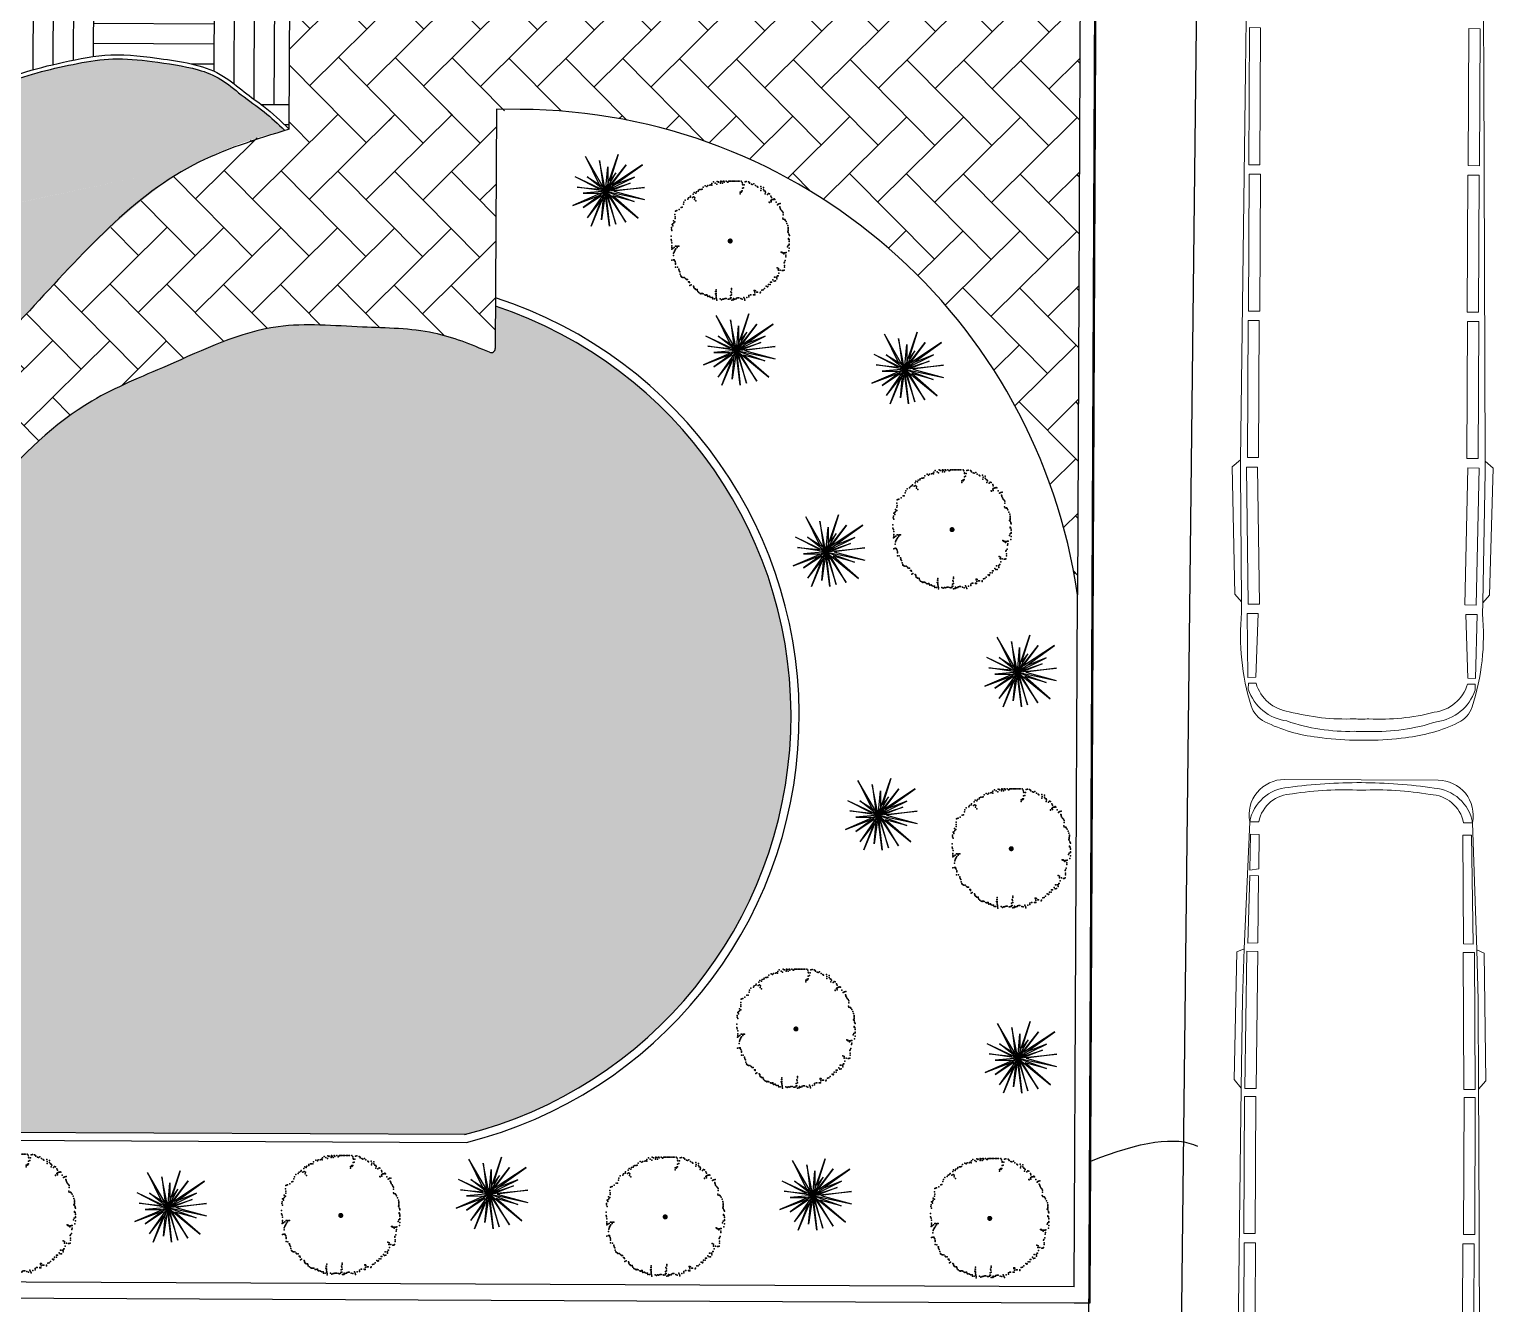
# Model space of a CAD drawing. Header units: metres. Extents: x 322294 to 7190115, y 7390841 to 10157759.
# Drawn here: x 323192.44 to 323210.98, y 7393311.25 to 7393327.35 of the extents above; entities that cross this region are included whole.
import ezdxf

# ---------------------------------------------------------------- set-up
doc = ezdxf.new("R2010")
doc.units = ezdxf.units.M
doc.layers.get('0').update_dxf_attribs({"lineweight": 18})
doc.layers.add('100_SIST_VIARIO_MEIO_FIO', color=1, linetype='Continuous', lineweight=18)
doc.layers.add('linagrossa', color=7, linetype='Continuous', lineweight=25)
for name, color, linetype in [('Alvenaria', 6, 'Continuous'), ('DECK', 35, 'Continuous'), ('Piscina', 141, 'Continuous'), ('Piso externo', 254, 'Continuous'), ('VEGET', 64, 'Continuous')]:
    doc.layers.add(name, color=color, linetype=linetype)
pattern_1 = [(314.7387728791571, (322051.8168568877, 7395675.723872134), (0.7184130228046197, -0.003275464047885635), [1.524, -0.5079999999999999]), (44.73877287915715, (322052.1744254232, 7395675.363028136), (0.7184130228046197, -0.003275464047885635), [1.524, -0.508])]

# ---------------------------------------------------------------- blocks, each defined once
blk = doc.blocks.new('terrestres_17')
at = {"color": 2}
for p, q in [((-1816.404132027465, 158.988624650294), (-1824.310270925739, 139.3418286083622)), ((-1483.710483113642, 164.6337521993304), (-1816.404132027465, 158.988624650294)), ((-1461.352616974955, 145.6356551151283), (-1483.710483113642, 164.6337521993304)), ((-313.4767362913238, 155.0803678155951), (-1325.535178261086, 146.9099068767259)), ((-295.2839637660314, 176.3936768994579), (-313.4767362913238, 155.0803678155951)), ((-285.2266574149637, 155.3084338604051), (-313.4767362913238, 155.0803678155951)), ((36.34916526984807, 168.331090995114), (-295.2839637660314, 176.3936768994579)), ((-285.2266574149637, 155.3084338604051), (55.95180460418004, 150.7183709793085)), ((55.95180460418004, 150.7183709793085), (36.34916526984807, 168.331090995114)), ((-1824.310270925739, 139.3418286083622), (-2155.725167266629, 126.6458531427439)), ((-2155.725167266629, 126.6458531427439), (-2155.725167266629, 103.4655623867027)), ((-1694.132804491836, 143.4516898834361), (-1824.310270925739, 139.3418286083622)), ((-1694.132804491836, 143.4516898834361), (-1461.352616974955, 145.6356551151283)), ((-1461.352616974955, 145.6356551151283), (-1325.535178261086, 146.9099068767187)), ((55.95180460418004, 150.7183709793085), (84.43368438706017, 150.3351884700682)), ((-2266.186405119086, -163.6359148133354), (-2266.186405119086, 36.35882965026076)), ((-2266.186405119086, -163.6359148133354), (-2266.186405119086, -363.6306592769315)), ((-2155.725167266629, -453.9176827694147), (-2155.725167266629, -430.7373920133734)), ((-1824.310270925739, -466.6136582350257), (-2155.725167266629, -453.9176827694147)), ((-1694.132804491836, -470.7235195101068), (-1824.310270925739, -466.6136582350257)), ((-1816.404132027465, -486.2604542769575), (-1824.310270925739, -466.6136582350257)), ((-1483.710483113642, -491.9055818259939), (-1816.404132027465, -486.2604542769575)), ((-1694.132804491836, -470.7235195101068), (-1461.352616974955, -472.9074847417918)), ((-1461.352616974955, -472.9074847417918), (-1483.710483113642, -491.9055818259939)), ((-1461.352616974955, -472.9074847417918), (-1325.535178261086, -474.1817365033895)), ((-313.4767362913238, -482.3521974422659), (-1325.535178261086, -474.1817365033895)), ((-285.2266574149637, -482.5802634870759), (-313.4767362913238, -482.3521974422659)), ((-295.2839637660314, -503.6655065261215), (-313.4767362913238, -482.3521974422659)), ((36.34916526984807, -495.6029206217848), (-295.2839637660314, -503.6655065261215)), ((-285.2266574149637, -482.5802634870759), (55.95180460418004, -477.9902006059721)), ((55.95180460418004, -477.9902006059721), (36.34916526984807, -495.6029206217848)), ((55.95180460418004, -477.9902006059721), (84.43368438706017, -477.6070180967317))]:
    blk.add_line(p, q, dxfattribs=at)
for points in [[(-2155.725167266624, 126.6458531427415, 0.3416628366718222), (-2245.704679891867, 26.50028040392499, 0.03468761776385306), (-2258.887233042318, -163.4599873284315, -0.003915342744293706)], [(283.9914682927993, 131.9879750123728), (268.1209969102929, 131.9879750123728), (268.1209969102929, 111.9654475445932, -0.2974478322874878), (341.856770287086, 25.19823425978393, -0.07464949073620013), (359.7370134979865, -144.6384014738505, -0.9925846928542353)], [(283.9914682927993, 131.9879750123728, -0.2870490665912258), (366.1608997465446, 31.48450426090858, -0.09003375045761494), (392.2511596562035, -144.4108489135906, -1.028788662178407)], [(-2155.725167266624, 103.4655623867002, 0.3486314721043796), (-2228.828580964648, 15.9038643978347, 0.05373831688408746), (-2239.057969824615, -163.3212108220032, -0.02737161987981984)], [(360.5028967500621, -163.6359148133342, 0.006598838560898948), (359.7370134979865, -144.6384014738505, 0.9282530295290673)], [(392.7819822955062, -163.6359148133342, 0.007789403124540726), (392.2511596562035, -144.4108489135906, 0.966191434532206)], [(-2155.725167266624, -453.9176827694173, -0.3416628366718222), (-2245.704679891867, -353.7721100305862, -0.03468761776385306), (-2258.887233042318, -163.8118422982297, 0.003915342744293706)], [(-2258.884773576181, -163.6359148133342, -2.60944481481873e-05), (-2258.887233042318, -163.4599873284315, 0.003682786067284031)], [(-2258.884773576181, -163.6359148133342, -2.60944481481873e-05), (-2258.887233042318, -163.4599873284315, 0.003682786067284031)], [(-2258.884773576181, -163.6359148133342, 2.60944481481873e-05), (-2258.887233042318, -163.8118422982297, -0.003682786067284031)], [(-2258.884773576181, -163.6359148133342, 2.60944481481873e-05), (-2258.887233042318, -163.8118422982297, -0.003682786067284031)], [(-2155.725167266624, -430.7373920133759, -0.3486314721043796), (-2228.828580964648, -343.1756940245032, -0.05373831688408746), (-2239.057969824615, -163.9506188046653, 0.02737161987981984)], [(283.9914682927993, -459.259804639034), (268.1209969102929, -459.259804639034), (268.1209969102929, -439.2372771712544, 0.2974478322874878), (341.856770287086, -352.4700638864451, 0.07464949073620013), (359.7370134979865, -182.6334281528107, 0.9925846928542353)], [(283.9914682927993, -459.259804639034, 0.2870490665912258), (366.1608997465446, -358.7563338875698, 0.09003375045761494), (392.2511596562035, -182.8609807130779, 1.028788662178407)], [(360.5028967500621, -163.6359148133342, -0.006598838560898948), (359.7370134979865, -182.6334281528107, -0.9282530295290673)], [(392.7819822955062, -163.6359148133342, -0.007789403124540726), (392.2511596562035, -182.8609807130779, -0.966191434532206)]]:
    blk.add_lwpolyline(points, format="xyb", dxfattribs=at)
blk.add_lwpolyline([(-2123.729547418377, 124.3017793876061), (-1839.402216425005, 130.0151457762549), (-1840.552023522607, 104.4799898265774), (-2122.955524660778, 101.5878605032412), (-2123.729547418377, 124.3017793876061)], dxfattribs=at)
for points in [[(-1460.882098405142, 107.0561836702182), (-1817.843800718983, 103.8812547009002), (-1818.104133958557, 133.1508847509976), (-1461.080954663143, 136.3263605158136)], [(-1082.812018554439, 107.9202120773916), (-1439.787839994431, 107.9202120773916), (-1439.787839994431, 137.1909998472038), (-1082.750539141227, 137.1909998472038)], [(-701.3021219710645, 106.7189372055873), (-1058.277943411056, 106.7189372055873), (-1058.277943411056, 135.9897249754067), (-701.2406425578447, 135.9897249754067)], [(-319.7922253876895, 107.8164320052674), (-676.7680468276885, 107.8164320052674), (-676.7680468276885, 137.0872197750796), (-319.730745974477, 137.0872197750796)], [(61.71767119567812, 104.3163874619786), (-295.2073287140884, 110.3398027863877), (-294.7134294048956, 139.6064233657744), (62.27304116545565, 133.5819706712791)], [(252.502566476127, 112.4703795140813), (86.30256786928658, 106.8397582430989), (86.79646717848664, 136.1063788224928), (253.0579364459118, 132.99543527684)], [(-2032.702038287978, -429.8883085440684), (-2122.955524660778, -428.8596901299024), (-2123.729547418377, -451.5736090142746), (-2029.689859249578, -453.5599535845686)], [(-1840.552023522607, -431.7518194532458), (-2015.216268358708, -430.7232010390799), (-2015.990291116308, -453.437119923452), (-1839.402216425005, -457.2869754029234)], [(-1460.882098405142, -434.3280132968794), (-1817.843800718983, -431.1530843275686), (-1818.104133958557, -460.4227143776734), (-1461.080954663143, -463.5981901424821)], [(-1082.812018554439, -435.1920417040601), (-1439.787839994431, -435.1920417040601), (-1439.787839994431, -464.4628294738723), (-1082.750539141227, -464.4628294738723)], [(-701.3021219710645, -433.9907668322485), (-1058.277943411056, -433.9907668322485), (-1058.277943411056, -463.2615546020679), (-701.2406425578447, -463.2615546020679)], [(-319.7922253876895, -435.0882616319359), (-676.7680468276885, -435.0882616319359), (-676.7680468276885, -464.3590494017481), (-319.730745974477, -464.3590494017481)], [(61.71767119567812, -431.5882170886471), (-295.2073287140884, -437.6116324130562), (-294.7134294048956, -466.8782529924429), (62.27304116545565, -460.8538002979403)], [(252.502566476127, -439.7422091407498), (86.30256786928658, -434.1115878697601), (86.79646717848664, -463.378208449154), (253.0579364459118, -460.2672649035085)]]:
    blk.add_lwpolyline(points, close=True, dxfattribs=at)
for centre, radius, start, end in [((141.749516096067, -465.2766357581419), 618.2742293627311, 72.5379687869769, 95.319123797755), ((-2174.057111283835, 36.35882965026076), 92.12929383525234, 78.52264519274372, 180), ((305.3494778756959, 57.97923527222258), 70.0465317768321, 25.84124275986105, 71.75701922206079), ((-14.96553786181977, -97.15164504411086), 425.9500289985484, 6.508616407122703, 25.84124275986105), ((-356.0207947970581, -154.9891051989394), 771.5923448514108, 0.7976110084138033, 7.905162092760158), ((-722.0999781541047, -147.158725855689), 1137.600488362386, 359.1700896685971, 0.1465920295428516), ((-356.0207947970581, -172.2827244277241), 771.5923448514108, 352.0948379072382, 359.2023889915862), ((-722.0999781541047, -180.1131037709745), 1137.600488362386, 359.8534079704571, 0.8299103314028452), ((-14.96553786181977, -230.1201845825527), 425.9500289985484, 334.1587572401389, 353.4913835928773), ((-2174.057111283835, -363.6306592769315), 92.12929383525234, 180, 281.4773548072546), ((305.3494778756959, -385.2510648988861), 70.0465317768321, 288.2429807779392, 334.1587572401389), ((141.749516096067, 138.0048061314784), 618.2742293627311, 264.680876202245, 287.4620312130231)]:
    blk.add_arc(centre, radius, start, end, dxfattribs=at)
blk = doc.blocks.new('*U52')
at = {"color": 7, "xscale": 0.004847731468392426, "yscale": 0.004847731468392426, "zscale": 0.004847731468392426}
blk.add_blockref('terrestres_17', (4.485814125434672, 0.7932629735998944), dxfattribs=at)
blk = doc.blocks.new('*U53')
at = {"layer": '100_SIST_VIARIO_MEIO_FIO', "color": 0, "linetype": 'ByBlock', "lineweight": -2, "transparency": 16777216}
for p in [(0, 0), (13.5, 0)]:
    blk.add_blockref('*U52', p, dxfattribs=at)
blk = doc.blocks.new('A$C21090EC6')
for p, q in [((6.749999990448771, 5.999999985987621), (1.874999990448771, 12.74999998598762)), ((1.874999990448771, 12.74999998598762), (5.624999990448771, 7.124999985987621)), ((6.749999990448771, 5.999999985987621), (4.124999990448771, 11.24999998598762)), ((4.124999990448771, 11.24999998598762), (5.573275852517736, 7.629310330815207)), ((6.749999990448771, 5.999999985987621), (5.999999990448771, 13.12499998598762)), ((5.999999990448771, 13.12499998598762), (6.749999990448771, 7.499999985987621)), ((6.749999990448771, 5.999999985987621), (8.24999999044877, 13.12499998598762)), ((6.749999990448771, 7.499999985987621), (8.24999999044877, 13.12499998598762)), ((6.749999990448771, 5.999999985987621), (11.62499999044877, 11.99999998598762)), ((6.749999990448771, 5.999999985987621), (8.62499999044877, 11.24999998598762)), ((11.62499999044877, 11.99999998598762), (7.579495231484044, 7.328560793449434)), ((8.62499999044877, 11.24999998598762), (7.579495231484044, 7.328560793449434)), ((6.749999990448771, 5.999999985987621), (-9.551229140924988e-09, 8.249999985987621)), ((-9.551229140924988e-09, 8.249999985987621), (4.874999990448771, 6.749999985987621)), ((6.749999990448771, 5.999999985987621), (1.874999990448771, 9.749999985987621)), ((1.874999990448771, 9.749999985987621), (6.374999990448771, 6.374999985987621)), ((6.749999990448771, 5.999999985987621), (5.249999990448771, 10.49999998598762)), ((5.249999990448771, 10.49999998598762), (6.642857133305914, 7.017857128844764)), ((6.749999990448771, 5.999999985987621), (12.37499999044877, 9.749999985987621)), ((12.37499999044877, 9.749999985987621), (7.499999990448771, 6.749999985987621)), ((6.749999990448771, 5.999999985987621), (0.3749999904487709, 2.249999985987621)), ((6.749999990448771, 5.999999985987621), (1.124999990448771, 4.874999985987621)), ((1.124999990448771, 4.874999985987621), (5.934593013704585, 5.520348823196923)), ((6.749999990448771, 5.999999985987621), (2.249999990448771, 6.374999985987621)), ((2.249999990448771, 6.374999985987621), (5.624999990448771, 6.374999985987621)), ((6.749999990448771, 5.999999985987621), (3.374999990448771, 7.874999985987621)), ((3.374999990448771, 7.874999985987621), (4.874999990448771, 6.749999985987621)), ((6.749999990448771, 5.999999985987621), (4.124999990448771, 0.3749999859876212)), ((6.749999990448771, 5.999999985987621), (4.124999990448771, 2.624999985987621)), ((4.124999990448771, 2.624999985987621), (5.934593013704585, 5.520348823196923)), ((6.749999990448771, 5.999999985987621), (5.999999990448771, 0.7499999859876212)), ((6.749999990448771, 5.999999985987621), (12.74999999044877, 7.874999985987621)), ((6.749999990448771, 5.999999985987621), (13.12499999044877, 6.749999985987621)), ((6.749999990448771, 5.999999985987621), (9.37499999044877, -1.401237881282213e-08)), ((6.749999990448771, 5.999999985987621), (13.12499999044877, 3.374999985987621)), ((6.749999990448771, 5.999999985987621), (7.124999990448771, 1.874999985987621)), ((6.749999990448771, 5.999999985987621), (11.99999999044877, 5.249999985987621)), ((6.749999990448771, 5.999999985987621), (9.74999999044877, 1.874999985987621)), ((6.749999990448771, 5.999999985987621), (11.62499999044877, 2.624999985987621)), ((12.74999999044877, 7.874999985987621), (7.499999990448771, 6.374999985987621)), ((13.12499999044877, 6.749999985987621), (7.499999990448771, 5.999999985987621)), ((11.99999999044877, 5.249999985987621), (7.874999990448771, 5.624999985987621)), ((0.3749999904487709, 2.249999985987621), (5.488636354085134, 4.806818167805803)), ((6.374999990448771, 4.874999985987621), (4.124999990448771, 0.3749999859876212)), ((5.999999990448771, 0.7499999859876212), (6.374999990448771, 4.874999985987621)), ((7.124999990448771, 1.874999985987621), (7.124999990448771, 4.874999985987621)), ((9.74999999044877, 1.874999985987621), (7.499999990448771, 5.249999985987621)), ((9.37499999044877, -1.401237881282213e-08), (7.499999990448771, 4.874999985987621)), ((13.12499999044877, 3.374999985987621), (8.24999999044877, 5.249999985987621)), ((8.24999999044877, 5.249999985987621), (11.62499999044877, 2.624999985987621)), ((4.124999990448771, 0.3749999859876212), (4.124999990448771, 0.3749999859876212))]:
    blk.add_line(p, q)
blk = doc.blocks.new('A$C0D2935C8')
at = {"const_width": 0.25641}
blk.add_lwpolyline([(5.91658495039797, 5.977604519359645, 1), (6.17299495039797, 5.977604519359645, 1)], format="xyb", close=True, dxfattribs=at)
for p in [(5.315576342264169, 11.9099203786828), (5.382761326014705, 11.93231586640676), (5.450443976311543, 11.95520903163569), (5.876446539944578, 11.93231586640676), (6.033211502029164, 11.95520903163569), (6.078499157742488, 11.95520903163569), (6.324844098161123, 11.95520903163569), (6.392029081911661, 11.95520903163569), (6.728949333756946, 11.95520903163569), (7.020084263342606, 11.9099203786828), (7.020084263342606, 11.9099203786828), (1.77169286605992, 10.40743199115792), (1.816482855226944, 10.47461845432979), (2.108115451358905, 10.60899138067351), (2.242983085406279, 11.01310551471466), (2.265378079989792, 10.87823491086595), (2.310168069156815, 10.81104844769408), (2.354958058323841, 10.74386198452222), (2.556513009575451, 10.96781686176177), (2.601800665288777, 10.9907100269907), (2.691380643622826, 11.01310551471466), (2.803355616540387, 11.05789649016257), (2.938223250587762, 11.14747844105838), (3.050198223505323, 11.2370603919542), (3.162173196422884, 11.30424685512607), (3.162173196422884, 11.30424685512607), (3.364225814220795, 11.30424685512607), (3.723043394103293, 11.28185136740211), (3.812623372437342, 11.327140020355), (3.835018367020854, 11.46151294669873), (3.857911028150667, 11.48390843442268), (3.902701017317692, 11.52869940987059), (4.037070984818766, 11.61828136076641), (4.239123602616677, 11.70836098916721), (4.4630735484518, 11.79794294006303), (4.642731171666199, 11.84273391551094), (4.754706144583761, 11.84273391551094), (4.889573778631134, 11.84273391551094), (5.001548751548696, 11.84273391551094), (5.091128729882746, 11.79794294006303), (5.158811380179582, 11.84273391551094), (5.764471567027016, 11.86512940323489), (5.831656550777552, 11.86512940323489), (6.459711732208498, 11.84273391551094), (6.616476694293084, 11.77554745233907), (7.132556902806468, 11.12508295333443), (7.132556902806468, 11.12508295333443), (7.154951897389981, 11.21466490423025), (7.177346891973492, 11.64117452599535), (7.177346891973492, 11.19226941650629), (7.199741886557005, 11.5734903853185), (7.222136881140517, 11.50630392214664), (7.222136881140517, 11.46151294669873), (7.222136881140517, 11.39432648352687), (7.222136881140517, 11.25945587967816), (7.311716859474567, 11.39432648352687), (7.44658449352194, 11.61828136076641), (7.603349455606527, 11.59588587304246), (7.984562030072537, 11.55109489759455), (8.141824658703424, 11.46151294669873), (8.20900964245396, 11.43911745897478), (8.478247244002407, 11.48390843442268), (8.657904867216807, 11.48390843442268), (8.725089850967343, 10.74386198452222), (8.79227483471788, 10.87823491086595), (8.949039796802467, 10.85583942314199), (8.97193245793228, 11.43911745897478), (8.97193245793228, 11.05789649016257), (8.97193245793228, 10.87823491086595), (9.016722447099305, 11.34953550807896), (9.016722447099305, 11.25945587967816), (9.016722447099305, 11.25945587967816), (9.263067387517939, 10.92302588631386), (9.532304989066386, 10.83344393541804), (9.532304989066386, 10.78865295997013), (9.689567617697275, 10.72146649679827), (9.689567617697275, 10.67667552135036), (9.689567617697275, 10.49701394205374), (9.689567617697275, 10.47461845432979), (9.846332579781862, 10.72146649679827), (10.04838519757977, 10.5642004052256), (10.07078019216328, 10.42982747888188), (0.537977497781541, 9.039316529976766), (0.6275574761155909, 9.308062382664223), (0.7400301155794526, 9.084107505424676), (0.8296100939135016, 9.308062382664223), (0.9191900722475506, 9.06171201770072), (0.964477727960876, 9.398142011065021), (0.9868727225443878, 9.48772396196084), (1.098847695461949, 9.53251493740875), (1.233217662963024, 9.82415395532514), (1.255612657546536, 9.913735906220959), (1.255612657546536, 9.48772396196084), (1.323295307843373, 9.712176516705366), (1.480060269927959, 10.07100199779362), (1.614927903975333, 10.11579297324153), (1.816482855226944, 10.34024552798606), (1.816482855226944, 10.27256138730921), (1.838877849810457, 10.20537492413735), (1.883667838977481, 10.11579297324153), (1.906062833560994, 10.11579297324153), (1.951350489274319, 10.09339748551758), (1.951350489274319, 10.07100199779362), (2.06332546219188, 10.11579297324153), (2.108115451358905, 9.913735906220959), (2.130510445942417, 9.936131393944914), (9.958805219245722, 10.31735236275712), (10.18275516508085, 10.16058394868944), (10.18275516508085, 10.07100199779362), (10.40720277746227, 10.04860651006967), (10.40720277746227, 9.868944930773049), (10.58686040067667, 9.644492376028523), (10.60925539526018, 9.801758467601186), (10.6540453844272, 9.756967492153276), (10.8332053410953, 9.465328474236886), (10.96807297514268, 9.330457870388178), (10.99046796972619, 9.19608494404445), (11.21491558210761, 9.06171201770072), (11.28210056585815, 9.039316529976766), (0.02239495581445805, 7.581121440394814), (0.06718494498148253, 7.80557399513934), (0.06718494498148253, 7.446748514051086), (0.1343699287320197, 7.895155946035159), (0.201554912482556, 7.917551433759114), (0.2687398962330931, 8.343563378019233), (0.2911348908166058, 8.09721301305573), (0.3364225465299304, 8.18679496395155), (0.4260025248639794, 8.500829469591896), (0.537977497781541, 8.679993371383533), (0.6051624815320782, 8.747677512060376), (11.03525795889322, 8.500829469591896), (11.03525795889322, 8.43364300642003), (11.08004794806024, 8.545620445039805), (11.10244294264375, 8.456038494143986), (11.21491558210761, 8.77007299978433), (11.21491558210761, 8.679993371383533), (11.28210056585815, 8.500829469591896), (11.46126052252625, 8.365958865743188), (11.46126052252625, 8.09721301305573), (11.46126052252625, 8.051924360102843), (11.48365551710976, 8.47843398186794), (11.48365551710976, 8.38885203097212), (11.5513381674066, 7.895155946035159), (11.68570813490767, 7.895155946035159), (11.75289311865821, 7.670703391290634), (11.75289311865821, 7.670703391290634), (11.86536575812207, 7.446748514051086), (11.99973572562314, 7.491539489498995), (-3.876905463329194e-08, 7.065029867733899), (-3.876905463329194e-08, 6.84107499049435), (-3.876905463329194e-08, 6.773888527322486), (-3.876905463329194e-08, 6.639017923473779), (-3.876905463329194e-08, 6.527040484854004), (-3.876905463329194e-08, 6.369774393281344), (-3.876905463329194e-08, 6.324983417833434), (-3.876905463329194e-08, 6.257796954661569), (-3.876905463329194e-08, 6.16821500376575), (-3.876905463329194e-08, 6.033344399917044), (-3.876905463329194e-08, 5.988553424469134), (0.111974934148507, 7.155109496134695), (0.2911348908166058, 7.199900471582604), (0.3588175411134431, 7.379064373374244), (0.3588175411134431, 7.222295959306559), (0.6504501372454028, 7.311877910202379), (0.6952401264124282, 7.199900471582604), (0.9868727225443878, 7.17750498385865), (1.009267717127901, 7.087425355457854), (1.076452700878438, 7.110318520686786), (1.098847695461949, 7.065029867733899), (1.098847695461949, 6.953052429114124), (1.278007652130048, 6.953052429114124), (10.85560033567882, 6.145819516041795), (10.99046796972619, 6.145819516041795), (11.16962792639429, 6.078135375364954), (11.16962792639429, 6.078135375364954), (11.28210056585815, 6.12342402831784), (11.48365551710976, 6.145819516041795), (11.5513381674066, 6.033344399917044), (11.7304981240747, 7.379064373374244), (11.77528811324172, 6.863470478218304), (11.77528811324172, 6.773888527322486), (11.77528811324172, 6.100530863088909), (11.77528811324172, 6.033344399917044), (11.82007810240875, 6.639017923473779), (11.86536575812207, 7.065029867733899), (11.86536575812207, 6.347378905557389), (11.88776075270558, 6.594226948025869), (11.88776075270558, 5.988553424469134), (11.88776075270558, 5.988553424469134), (11.9101557472891, 7.222295959306559), (11.9101557472891, 6.459854021682141), (11.93255074187261, 6.392169881005299), (11.93255074187261, 6.347378905557389), (11.99973572562314, 6.324983417833434), (11.99973572562314, 6.280192442385524), (12.02213072020666, 6.16821500376575), (-3.876905463329194e-08, 5.921366961297269), (-3.876905463329194e-08, 5.809389522677495), (-3.876905463329194e-08, 5.54014599248506), (-3.876905463329194e-08, 5.293297950016579), (-3.876905463329194e-08, 5.270902462292624), (-3.876905463329194e-08, 5.001658932100189), (0.02239495581445805, 4.642833451011934), (0.04478995039796985, 5.764100869724609), (0.04478995039796985, 5.315693437740534), (0.04478995039796985, 5.091240882996009), (0.06718494498148253, 5.338088925464489), (0.06718494498148253, 4.777206377355664), (0.08957993956499433, 5.719309894276699), (0.08957993956499433, 5.338088925464489), (0.08957993956499433, 4.979263444376234), (0.08957993956499433, 4.754810889631709), (0.111974934148507, 5.674518918828789), (0.201554912482556, 5.181320511396805), (0.201554912482556, 4.979263444376234), (0.3135298854001176, 4.598042475564024), (10.99046796972619, 4.57564698784007), (10.99046796972619, 4.57564698784007), (11.16962792639429, 4.57564698784007), (11.16962792639429, 4.53085601239216), (11.16962792639429, 4.53085601239216), (11.3716805441922, 4.57564698784007), (11.39407553877571, 4.508460524668205), (11.52894317282309, 4.57564698784007), (11.64091814574065, 4.57564698784007), (11.75289311865821, 4.598042475564024), (11.82007810240875, 4.598042475564024), (11.86536575812207, 5.607332455656924), (11.86536575812207, 5.49535501703715), (11.86536575812207, 5.49535501703715), (11.88776075270558, 5.405275388636354), (11.88776075270558, 4.979263444376234), (11.9101557472891, 5.786496357448564), (11.9101557472891, 5.226111486844714), (11.9101557472891, 4.620437963287979), (11.93255074187261, 5.876575985849359), (11.93255074187261, 5.315693437740534), (11.97734073103963, 5.113636370719964), (12.04452571479017, 4.642833451011934), (0.08957993956499433, 4.261612482199725), (0.201554912482556, 4.440776383991364), (0.2463449016495804, 4.104346390627064), (0.3812125356969549, 3.992368952007289), (0.4260025248639794, 4.081950902903109), (0.4260025248639794, 3.880391513387515), (0.4483975194474921, 3.678334446366944), (0.4707925140310047, 3.431486403898464), (0.537977497781541, 3.588752495471125), (0.6275574761155909, 3.207531526658915), (0.8296100939135016, 3.117451898258119), (0.8520050884970143, 3.005474459638344), (11.3716805441922, 3.207531526658915), (11.3716805441922, 3.162242873706028), (11.3716805441922, 3.139847385982073), (11.3716805441922, 3.095056410534164), (11.39407553877571, 3.274717989830779), (11.39407553877571, 3.050265435086254), (11.39407553877571, 3.050265435086254), (11.48365551710976, 3.655938958642989), (11.48365551710976, 3.611147983195079), (11.50605051169327, 3.431486403898464), (11.52894317282309, 3.498672867070328), (11.57373316199011, 3.678334446366944), (11.64091814574065, 3.90278700111147), (11.64091814574065, 3.880391513387515), (11.66331314032416, 3.745520909538809), (11.68570813490767, 3.947577976559379), (11.75289311865821, 4.216821506751815), (11.75289311865821, 4.081950902903109), (11.88776075270558, 4.418380896267409), (11.88776075270558, 4.261612482199725), (0.8520050884970143, 2.89349702101857), (0.9191900722475506, 2.736230929445909), (1.031662711711413, 2.713835441721954), (1.076452700878438, 2.534173862425338), (1.166032679212487, 2.310218985185789), (1.233217662963024, 2.466987399253473), (1.323295307843373, 2.220139356784993), (1.524850259094984, 1.951393504097535), (1.614927903975333, 2.26542800973788), (1.637322898558846, 1.906602528649625), (1.682112887725871, 2.130557405889173), (1.704507882309383, 2.377405448357654), (1.704507882309383, 1.749336437076964), (1.838877849810457, 1.659754486181145), (1.861272844393969, 2.355009960633699), (1.861272844393969, 2.355009960633699), (2.018535473024856, 2.489382886977428), (9.958805219245722, 1.6821499739051), (9.958805219245722, 1.6821499739051), (9.958805219245722, 1.6821499739051), (9.958805219245722, 1.569674857780348), (10.18275516508085, 1.861313875696738), (10.18275516508085, 1.794127412524873), (10.27283280996119, 1.883709363420693), (10.49678275579632, 2.040975454993354), (10.56446540609316, 1.92899801637358), (10.60925539526018, 2.287823497461834), (10.67644037901072, 2.332614472909744), (10.74362536276125, 2.332614472909744), (10.85560033567882, 2.377405448357654), (10.90088799139214, 2.444591911529518), (10.96807297514268, 2.646648978550089), (10.96807297514268, 2.511778374701383), (11.0128629643097, 2.669044466274044), (11.14723293181078, 2.713835441721954), (11.25970557127464, 2.825812880341728), (11.34928554960869, 2.960683484190434), (1.928955494690807, 1.412906443712664), (2.15290544052593, 1.278533517368935), (2.354958058323841, 1.233244864416048), (2.6465906544558, 1.121267425796273), (2.668985649039313, 1.0092899871765), (2.870540600290924, 0.8072329201559283), (2.983013239754785, 0.582780365411403), (3.02780322892181, 0.4931984145155832), (3.050198223505323, 0.4260119513437184), (3.386620808804308, 0.3812209758958094), (3.633463415769244, 0.4036164636197643), (3.812623372437342, 0.4036164636197643), (4.037070984818766, 0.246350372047103), (4.126650963152815, 0.3812209758958094), (4.239123602616677, 0.2687458597710579), (4.351098575534238, 0.1791639088752381), (4.395888564701263, 0.08958195797941926), (4.530756198748637, 0.1791639088752381), (4.709916155416735, 0.04479098253150937), (4.867178784047622, 0.02239549480755443), (5.023943746132209, 0.08958195797941926), (5.023943746132209, 0.08958195797941926), (5.584813943812617, 7.083599484758452e-09), (5.921236529111602, 7.083599484758452e-09), (6.055606496612675, 0.04479098253150937), (6.257659114410587, 0.08958195797941926), (6.571686705126059, 0.08958195797941926), (6.594081699709572, 0.7848374324319733), (6.594081699709572, 0.6728599938121995), (6.594081699709572, 0.5155939022395382), (6.594081699709572, 0.4484074390676733), (6.728949333756946, 0.6056735306403347), (6.728949333756946, 0.3140345127239446), (6.728949333756946, 0.08958195797941926), (6.818529312090996, 0.1791639088752381), (6.86331930125802, 0.4931984145155832), (6.885714295841532, 0.06718647025546431), (6.975294274175582, 0.4260119513437184), (7.065371919055931, 0.3812209758958094), (7.065371919055931, 0.3812209758958094), (7.087766913639443, 0.3588254881718544), (7.199741886557005, 0.3140345127239446), (7.311716859474567, 0.2687458597710579), (7.53616447185599, 0.246350372047103), (7.962167035489024, 0.3364300004478995), (7.962167035489024, 0.246350372047103), (8.007454691202348, 0.08958195797941926), (8.029849685785862, 0.3588254881718544), (8.141824658703424, 0.4260119513437184), (8.298589620788011, 0.4708029267916283), (8.411062260251871, 0.4708029267916283), (8.702694856383832, 0.4708029267916283), (8.725089850967343, 0.6504645060882446), (8.926644802218956, 0.7848374324319733), (8.949039796802467, 0.8072329201559283), (9.083907430849841, 0.8296284078798832), (9.195882403767403, 0.8968148710517481), (9.420330016148828, 0.9421035240046347), (9.599987639363224, 1.0092899871765), (9.64477762853025, 1.031685474900454), (9.711962612280786, 1.121267425796273), (9.756752601447811, 1.3457199805408), (9.756752601447811, 1.210849376692093), (9.868727574365373, 1.480092906884528)]:
    blk.add_point(p)
blk = doc.blocks.new('*U54')
at = {"layer": 'VEGET', "xscale": 0.125, "yscale": 0.125, "zscale": 0.125}
blk.add_blockref('A$C0D2935C8', (-0.7527828547513309, -0.7472005649199218), dxfattribs=at)
blk = doc.blocks.new('*U55')
at = {"color": 0, "linetype": 'ByBlock', "lineweight": -2, "transparency": 16777216}
for p in [(0, 0), (-2.510525938252074e-16, -4.1), (-5.021051876504147e-16, -8.2), (-7.531577814756222e-16, -12.3)]:
    blk.add_blockref('*U54', p, dxfattribs=at)

msp = doc.modelspace()

# ---------------------------------------------------------------- hatches: boundary and pattern name
at = {"layer": 'DECK'}
h = msp.add_hatch(dxfattribs=at)
h.set_pattern_fill('AR-PARQ1', color=256, scale=0.004999999999999999, angle=-90.26122712084285)
h.set_pattern_definition([(359.7387728791571, (321944.8202772287, 7394942.984563339), (1.530932468872995, 1.517035851834239), [1.524, -1.524]), (359.7387728791571, (321944.8191191771, 7394942.730565978), (1.530932468872995, 1.517035851834239), [1.524, -1.524]), (359.7387728791571, (321944.8179611255, 7394942.476568618), (1.530932468872995, 1.517035851834239), [1.524, -1.524]), (359.7387728791571, (321944.8168030747, 7394942.222571258), (1.530932468872995, 1.517035851834239), [1.524, -1.524]), (359.7387728791571, (321944.8156450231, 7394941.968573898), (1.530932468872995, 1.517035851834239), [1.524, -1.524]), (359.7387728791571, (321944.8144869715, 7394941.714576538), (1.530932468872995, 1.517035851834239), [1.524, -1.524]), (359.7387728791571, (321944.8133289198, 7394941.460579178), (1.530932468872995, 1.517035851834239), [1.524, -1.524]), (269.7387728791572, (321946.3442613886, 7394942.97761503), (-1.530932468872995, -1.517035851834239), [1.524, -1.524]), (269.7387728791572, (321946.5982587487, 7394942.976456978), (-1.530932468872995, -1.517035851834239), [1.524, -1.524]), (269.7387728791572, (321946.8522561087, 7394942.975298927), (-1.530932468872995, -1.517035851834239), [1.524, -1.524]), (269.7387728791572, (321947.1062534686, 7394942.974140876), (-1.530932468872995, -1.517035851834239), [1.524, -1.524]), (269.7387728791572, (321947.3602508286, 7394942.972982825), (-1.530932468872995, -1.517035851834239), [1.524, -1.524]), (269.7387728791572, (321947.6142481886, 7394942.971824773), (-1.530932468872995, -1.517035851834239), [1.524, -1.524]), (269.7387728791572, (321947.8682455486, 7394942.970666721), (-1.530932468872995, -1.517035851834239), [1.524, -1.524])])
edge = h.paths.add_edge_path()
edge.add_spline(control_points=[(323180.8177116831, 7393324.833276642), (323181.1994711878, 7393324.762888297), (323181.980935604, 7393324.618802856), (323183.0591301393, 7393324.928385898), (323183.968436632, 7393325.374606975), (323184.6993277271, 7393325.907040493), (323185.5092063144, 7393325.93017266), (323186.3242819271, 7393326.140536907), (323187.0596995693, 7393325.604452717), (323188.0593491161, 7393325.309558597), (323188.8370910807, 7393324.604817377), (323189.8613563681, 7393324.665647678), (323190.8842266209, 7393324.890641978), (323191.2002069729, 7393325.921707575), (323191.8834375626, 7393326.695449622), (323192.7070373571, 7393326.903152368), (323193.484466782, 7393327.060399179), (323194.1674877079, 7393326.971251846), (323194.7829772392, 7393326.874228764), (323195.1411753587, 7393326.555553497), (323195.4356205012, 7393326.357419266), (323195.6148311938, 7393326.188954861), (323195.7185164492, 7393326.086377695)], knot_values=[0, 0, 0, 0, 1.121175050994834, 2.295053281410613, 3.179697215172347, 4.106523322434493, 4.837163583320176, 5.515537628713952, 6.453626561207718, 7.287821957608327, 8.599362262956383, 9.250860597013961, 10.23703405142404, 11.38713621036541, 12.11217419562519, 13.1798244577285, 13.76893162960188, 14.42169625077931, 15.19095837024913, 15.50982201494911, 15.80319997715319, 16.22799555667295, 16.22799555667295, 16.22799555667295, 16.22799555667295], degree=3, periodic=0)
edge.add_line((323195.7185164492, 7393326.086377695), (323195.7359466397, 7393329.909370611))
edge.add_line((323195.7359466404, 7393329.909370611), (323175.0911740317, 7393330.003496425))
edge.add_line((323175.0911740315, 7393330.003496426), (323175.0424442521, 7393319.315512175))
edge.add_arc((323180.5379236893, 7393316.600803086), 6.1294322494234, 87.8496153976264, 153.7111120904548, ccw=False)
edge.add_spline(control_points=[(323180.7679151947, 7393322.725918888), (323180.7813088942, 7393322.725689699), (323180.7947025936, 7393322.725460511), (323180.8081007027, 7393322.725284286)], knot_values=[19.0756298928001, 19.0756298928001, 19.0756298928001, 19.0756298928001, 19.11477409459467, 19.11477409459492, 19.11477409459492, 19.11477409459492], degree=3, periodic=0)
edge.add_line((323180.8081007027, 7393322.725284286), (323180.8177116827, 7393324.833276643))
at = {"layer": 'Piscina'}
h = msp.add_hatch(color=256, dxfattribs=at)
h.dxf.hatch_style = 1
edge = h.paths.add_edge_path()
edge.add_spline(control_points=[(323180.8081007027, 7393322.725284286), (323181.1223548309, 7393322.721150903), (323181.7748157044, 7393322.772667401), (323182.7714630492, 7393322.51782031), (323184.0021460405, 7393322.199294973), (323185.4151538099, 7393321.023199398), (323187.5076188283, 7393320.834600955), (323189.6849334964, 7393321.181728799), (323191.1157857841, 7393322.464440271), (323192.660506097, 7393323.989789592), (323193.9953359701, 7393325.518712561), (323195.2530298358, 7393325.973263476), (323195.6596198516, 7393326.072340888)], knot_values=[2.554156273312632, 2.554156273312881, 2.554156273312881, 2.554156273312881, 3.47228781129866, 4.445793999676766, 5.539864799173426, 7.15466140881497, 9.648199859493037, 11.38866339296839, 13.45822573822081, 15.05190955032435, 17.83644555269876, 19.07562989280035, 19.07562989280035, 19.07562989280035, 19.07562989280035], degree=3, periodic=0)
edge.add_spline(control_points=[(323195.6596198516, 7393326.072340888), (323195.5763296377, 7393326.154061778), (323195.4917941685, 7393326.232948918), (323195.3109184608, 7393326.379412577), (323195.210525305, 7393326.445532792), (323195.0242421642, 7393326.590511054), (323194.9428396481, 7393326.662203182), (323194.7681769655, 7393326.768878233), (323194.6713275217, 7393326.807483766), (323194.3849934434, 7393326.889671622), (323194.1823778693, 7393326.915590585), (323193.8185993772, 7393326.96338976), (323193.6539268417, 7393326.979190498), (323193.3435060757, 7393326.969841112), (323193.1951710408, 7393326.946996411), (323192.8938090978, 7393326.886977466), (323192.739932155, 7393326.852724266), (323192.2856946142, 7393326.734431544), (323191.9986160696, 7393326.626898034), (323191.6084520864, 7393326.306235936), (323191.4724715084, 7393326.139864329), (323191.2616891703, 7393325.787087659), (323191.1795289561, 7393325.60396714), (323191.0133839071, 7393325.293778936), (323190.9332678111, 7393325.16279073), (323190.7285348726, 7393324.94163552), (323190.6002783332, 7393324.856032601), (323190.3181855124, 7393324.732791158), (323190.1651824029, 7393324.691927462), (323189.8540635904, 7393324.632968882), (323189.6975021733, 7393324.612592957), (323189.3514324069, 7393324.589050992), (323189.1611788364, 7393324.597335227), (323188.7998963755, 7393324.702846552), (323188.6304025307, 7393324.794237159), (323188.3186640313, 7393324.984618559), (323188.175362102, 7393325.081806535), (323187.8855632697, 7393325.253611108), (323187.7381935947, 7393325.322626424), (323187.4405316062, 7393325.443229981), (323187.2926156642, 7393325.497953746), (323186.9982387332, 7393325.633597772), (323186.8547711804, 7393325.718352903), (323186.6019580603, 7393325.853578805), (323186.4910576037, 7393325.907233389), (323186.2683000766, 7393325.976836076), (323186.1571010848, 7393325.989478651), (323185.8926342492, 7393325.974995838), (323185.7384739616, 7393325.942366835), (323185.4230431177, 7393325.891942761), (323185.2652187777, 7393325.87941538), (323184.9646392663, 7393325.839267873), (323184.8228870749, 7393325.809631408), (323184.5301870959, 7393325.692169215), (323184.3788409777, 7393325.602278898), (323184.0749154317, 7393325.412394364), (323183.9210999279, 7393325.314891947), (323183.5264880438, 7393325.100228618), (323183.2822411084, 7393324.989853359), (323182.6961769727, 7393324.772655248), (323182.3481647668, 7393324.680633113), (323181.7727766341, 7393324.647191441), (323181.549343694, 7393324.664643482), (323181.1566856864, 7393324.718699127), (323180.9867169249, 7393324.749915717), (323180.8174738789, 7393324.781118712)], knot_values=[0.00887907289325085, 0.00887907289325085, 0.00887907289325085, 0.00887907289325085, 0.3513439182401132, 0.3513439182401132, 0.7053176888245751, 0.7053176888245751, 1.024484980934886, 1.024484980934886, 1.3449948935466, 1.3449948935466, 1.917833556090677, 1.917833556090677, 2.410929878102635, 2.410929878102635, 2.860368871245376, 2.860368871245376, 3.309807864388116, 3.309807864388116, 4.218982769886134, 4.218982769886134, 4.848277285352539, 4.848277285352539, 5.405775681314328, 5.405775681314328, 5.846524494708831, 5.846524494708831, 6.287273308103334, 6.287273308103334, 6.720431200029061, 6.720431200029061, 7.153589091954789, 7.153589091954789, 7.694149674148818, 7.694149674148818, 8.244520118135458, 8.244520118135458, 8.733930768914462, 8.733930768914462, 9.223341419693462, 9.223341419693462, 9.683875332687379, 9.683875332687379, 10.14440924568129, 10.14440924568129, 10.50998959741657, 10.50998959741657, 10.87556994915185, 10.87556994915185, 11.32509191792752, 11.32509191792752, 11.7746138867032, 11.7746138867032, 12.22413585547888, 12.22413585547888, 12.74164526975407, 12.74164526975407, 13.25915468402926, 13.25915468402926, 14.03984860195687, 14.03984860195687, 15.05338643724737, 15.05338643724737, 15.69975130981714, 15.69975130981714, 16.19671862995729, 16.19671862995729, 16.19671862995729, 16.19671862995729], degree=3, periodic=0)
edge.add_line((323180.8174738789, 7393324.781118712), (323180.8081007028, 7393322.725284284))
h = msp.add_hatch(color=256, dxfattribs=at)
h.dxf.hatch_style = 1
edge = h.paths.add_edge_path()
edge.add_arc((323196.6099367286, 7393318.675991773), 5.450747971383811, -75.78524648665622, 71.64884360994877)
edge.add_line((323198.326050344, 7393323.849540602), (323198.3236145992, 7393323.315304616))
edge.add_arc((323198.2722786434, 7393323.315538673), 0.05133648973705775, -111.4466773214445, -0.2612271208428183, ccw=False)
edge.add_spline(control_points=[(323198.2523015357, 7393323.268248607), (323198.0204383611, 7393323.366196362), (323197.5063007628, 7393323.573913546), (323196.5912641425, 7393323.572603372), (323195.4245749867, 7393323.688640448), (323194.3134809315, 7393323.13986865), (323193.0036308253, 7393322.623627599), (323191.9805191202, 7393321.60956915), (323190.9116476427, 7393320.254437875), (323189.4722790881, 7393319.135374459), (323187.7032923969, 7393318.523542698), (323186.0901742739, 7393318.961231646), (323184.7142013703, 7393319.782658592), (323182.9439101196, 7393320.626415162), (323181.7287844714, 7393320.679431699), (323180.8410298739, 7393320.875839054), (323180.7996995638, 7393320.882648311)], knot_values=[0.07425057890706374, 0.07425057890706374, 0.07425057890706374, 0.07425057890706374, 0.8019127125007175, 1.682302942960419, 2.721634713791687, 4.168202022756401, 5.191147399644493, 6.827890595044167, 8.269142796155347, 10.24692424492761, 12.09662656230872, 13.47808161484512, 14.95543091272154, 16.83899330297836, 18.92756804383419, 19.03289516954315, 19.03289516954315, 19.03289516954315, 19.03289516954315], degree=3, periodic=0)
edge.add_line((323180.7996995638, 7393320.882648311), (323180.7659052018, 7393313.470474236))
edge.add_line((323180.7659052013, 7393313.470474237), (323197.948406088, 7393313.392133975))
at = {"layer": 'Piso externo'}
h = msp.add_hatch(dxfattribs=at)
h.set_pattern_fill('AR-HBONE', color=256, scale=0.004999999999999999, angle=-90.26122712084285)
h.set_pattern_definition(pattern_1)
edge = h.paths.add_edge_path()
edge.add_line((323205.6793889926, 7393320.206235801), (323205.7234209309, 7393329.863834671))
edge.add_line((323205.7234209315, 7393329.863834671), (323198.6523747225, 7393329.896073727))
edge.add_line((323198.6523747226, 7393329.896073726), (323195.7359466394, 7393329.909370611))
edge.add_line((323195.7359466404, 7393329.909370611), (323195.7185164499, 7393326.086377695))
edge.add_line((323195.7185164492, 7393326.086377695), (323198.6361433291, 7393326.336014924))
edge.add_arc((323198.6035499559, 7393319.187255884), 7.148833341449289, 8.194732140666872, 89.7387728791553, ccw=False)
h = msp.add_hatch(dxfattribs=at)
h.set_pattern_fill('AR-HBONE', color=256, scale=0.004999999999999999, angle=-90.26122712084285)
h.set_pattern_definition(pattern_1)
edge = h.paths.add_edge_path()
edge.add_line((323180.7659052013, 7393313.470474237), (323180.7996995632, 7393320.882648312))
edge.add_spline(control_points=[(323180.7996995638, 7393320.882648311), (323180.8410298739, 7393320.875839054), (323181.7287844714, 7393320.679431699), (323182.9439101196, 7393320.626415162), (323184.7142013703, 7393319.782658592), (323186.0901742739, 7393318.961231646), (323187.7032923969, 7393318.523542698), (323189.4722790881, 7393319.135374459), (323190.9116476427, 7393320.254437875), (323191.9805191202, 7393321.60956915), (323193.0036308253, 7393322.623627599), (323194.3134809315, 7393323.13986865), (323195.4245749867, 7393323.688640448), (323196.5912641425, 7393323.572603372), (323197.5063007628, 7393323.573913546), (323198.0204383611, 7393323.366196362), (323198.2523015357, 7393323.268248607)], knot_values=[0.07425057890706199, 0.07425057890706199, 0.07425057890706199, 0.07425057890706199, 0.1795777046160296, 2.268152445471852, 4.151714835728677, 5.629064133605091, 7.010519186141497, 8.8602215035226, 10.83800295229487, 12.27925515340605, 13.91599834880572, 14.93894372569381, 16.38551103465853, 17.4248428054898, 18.3052330359495, 19.03289516954315, 19.03289516954315, 19.03289516954315, 19.03289516954315], degree=3, periodic=0)
edge.add_arc((323198.2722786434, 7393323.315538673), 0.05133648973705774, 248.5533226785556, 359.7387728791571)
edge.add_line((323198.3236145995, 7393323.315304616), (323198.3373931492, 7393326.337377016))
edge.add_spline(control_points=[(323198.3373931494, 7393326.337377017), (323197.4390300532, 7393326.307676915), (323196.5406669569, 7393326.277976815), (323195.7185164492, 7393326.086377695)], knot_values=[0, 0, 0, 0, 2.494457420962743, 2.494457420962743, 2.494457420962743, 2.494457420962743], degree=3, periodic=0)
edge.add_spline(control_points=[(323195.7185164492, 7393326.086377695), (323195.6988402486, 7393326.08179223), (323195.6792077019, 7393326.077114034), (323195.6596198516, 7393326.072340888)], knot_values=[2.494457420962743, 2.494457420962743, 2.494457420962743, 2.494457420962743, 2.554156273312633, 2.554156273312633, 2.554156273312633, 2.554156273312633], degree=3, periodic=0)
edge.add_spline(control_points=[(323195.6596198516, 7393326.072340888), (323195.2530298358, 7393325.973263476), (323193.9953359701, 7393325.518712561), (323192.660506097, 7393323.989789592), (323191.1157857841, 7393322.464440271), (323189.6849334964, 7393321.181728799), (323187.5076188283, 7393320.834600955), (323185.4151538099, 7393321.023199398), (323184.0021460405, 7393322.199294973), (323182.7714630492, 7393322.51782031), (323181.7748157044, 7393322.772667401), (323181.1223548309, 7393322.721150903), (323180.8081007027, 7393322.725284286)], knot_values=[2.554156273312633, 2.554156273312633, 2.554156273312633, 2.554156273312633, 3.793340613414218, 6.577876615788631, 8.171560427892167, 10.24112277314458, 11.98158630661994, 14.47512475729801, 16.08992136693955, 17.18399216643621, 18.15749835481432, 19.0756298928001, 19.0756298928001, 19.0756298928001, 19.07562989280035], degree=3, periodic=0)
edge.add_arc((323180.5379236893, 7393316.600803086), 6.129432249423504, 87.6586721837017, 153.7111120904577)
edge.add_line((323175.0424442517, 7393319.315512174), (323175.0159144679, 7393313.496690198))
edge.add_line((323175.0159144676, 7393313.496690198), (323180.7659052019, 7393313.470474237))

# ---------------------------------------------------------------- linework, layer by layer
at = {"layer": 'Alvenaria'}
for p, q in [((323195.7185164492, 7393326.086377695), (323195.7359466404, 7393329.909370611)), ((323198.3373931494, 7393326.337377017), (323198.3236145995, 7393323.315304616)), ((323198.6361433287, 7393326.336014924), (323198.3373931494, 7393326.337377017)), ((323198.3373931494, 7393326.337377017), (323198.3373931494, 7393326.337377017)), ((323205.6395277953, 7393311.463412478), (323205.6793889926, 7393320.206235801)), ((323175.0154463551, 7393313.394018285), (323197.9609158195, 7393313.289402893)), ((323175.0159144676, 7393313.496690198), (323197.9613839319, 7393313.392074805))]:
    msp.add_line(p, q, dxfattribs=at)
for points in [[(323170.6398554629, 7393311.622986657), (323170.6389436109, 7393311.422988735), (323205.6386159432, 7393311.263414556), (323205.8386138644, 7393311.262502704), (323205.9243307038, 7393330.062920741), (323205.7243327826, 7393330.063832591)], [(323205.6395277953, 7393311.463412478), (323170.6398554629, 7393311.622986657), (323170.7237485992, 7393330.02340885)], [(323198.6523747226, 7393329.896073726), (323205.7234209315, 7393329.863834671), (323205.6793889926, 7393320.206235801)]]:
    msp.add_lwpolyline(points, dxfattribs=at)
for centre, radius, start, end in [((323198.6035499559, 7393319.187255884), 7.148833341449198, 8.194732144771669, 89.73877288560631), ((323196.6099367286, 7393318.675991773), 5.553420950857993, 284.0796018600957, 71.99453100173973), ((323196.6099367286, 7393318.675991773), 5.450747971383948, 284.0796018600957, 71.64884361782377), ((323198.2722786434, 7393323.315538673), 0.051336489737023, 247.0989690865364, 359.7387728858135)]:
    msp.add_arc(centre, radius, start, end, dxfattribs=at)
for points, knots in [([(323180.808403225, 7393324.782791122), (323180.9806436517, 7393324.751033646), (323181.1536363204, 7393324.719118921), (323181.549343694, 7393324.664643482), (323181.7727766341, 7393324.647191441), (323182.3481647668, 7393324.680633113), (323182.6961769727, 7393324.772655248), (323183.2822411084, 7393324.989853359), (323183.5264880438, 7393325.100228618), (323183.9210999279, 7393325.314891947), (323184.0749154317, 7393325.412394364), (323184.3788409777, 7393325.602278898), (323184.5301870959, 7393325.692169215), (323184.8228870749, 7393325.809631408), (323184.9646392663, 7393325.839267873), (323185.2652187777, 7393325.87941538), (323185.4230431177, 7393325.891942761), (323185.7384739616, 7393325.942366835), (323185.8926342492, 7393325.974995838), (323186.1571010848, 7393325.989478651), (323186.2683000766, 7393325.976836076), (323186.4910576037, 7393325.907233389), (323186.6019580603, 7393325.853578805), (323186.8547711804, 7393325.718352903), (323186.9982387332, 7393325.633597772), (323187.2926156642, 7393325.497953746), (323187.4405316062, 7393325.443229981), (323187.7381935947, 7393325.322626424), (323187.8855632697, 7393325.253611108), (323188.175362102, 7393325.081806535), (323188.3186640313, 7393324.984618559), (323188.6304025307, 7393324.794237159), (323188.7998963755, 7393324.702846552), (323189.1611788364, 7393324.597335227), (323189.3514324069, 7393324.589050992), (323189.6975021733, 7393324.612592957), (323189.8540635904, 7393324.632968882), (323190.1651824029, 7393324.691927462), (323190.3181855124, 7393324.732791158), (323190.6002783332, 7393324.856032601), (323190.7285348726, 7393324.94163552), (323190.9332678111, 7393325.16279073), (323191.0133839071, 7393325.293778936), (323191.1795289561, 7393325.60396714), (323191.2616891703, 7393325.787087659), (323191.4724715084, 7393326.139864329), (323191.6084520864, 7393326.306235936), (323191.9986160696, 7393326.626898034), (323192.2856946142, 7393326.734431544), (323192.739932155, 7393326.852724266), (323192.8938090978, 7393326.886977466), (323193.1951710408, 7393326.946996411), (323193.3435060757, 7393326.969841112), (323193.6539268417, 7393326.979190498), (323193.8185993772, 7393326.96338976), (323194.1823778693, 7393326.915590585), (323194.3849934434, 7393326.889671622), (323194.6713275217, 7393326.807483766), (323194.7681769655, 7393326.768878233), (323194.9428396481, 7393326.662203182), (323195.0242421642, 7393326.590511054), (323195.210525305, 7393326.445532792), (323195.3109184608, 7393326.379412577), (323195.4917941685, 7393326.232948918), (323195.5763296377, 7393326.154061778), (323195.6596198516, 7393326.072340888)], [0, 0, 0, 0, 0.5058463930334033, 0.5058463930334033, 1.152211265603169, 1.152211265603169, 2.165749100893664, 2.165749100893664, 2.946443018821276, 2.946443018821276, 3.463952433096469, 3.463952433096469, 3.981461847371663, 3.981461847371663, 4.43098381614734, 4.43098381614734, 4.880505784923018, 4.880505784923018, 5.330027753698695, 5.330027753698695, 5.695608105433971, 5.695608105433971, 6.061188457169247, 6.061188457169247, 6.521722370163162, 6.521722370163162, 6.982256283157077, 6.982256283157077, 7.471666933936079, 7.471666933936079, 7.96107758471508, 7.96107758471508, 8.511448028701722, 8.511448028701722, 9.05200861089575, 9.05200861089575, 9.485166502821478, 9.485166502821478, 9.918324394747206, 9.918324394747206, 10.35907320814171, 10.35907320814171, 10.79982202153621, 10.79982202153621, 11.357320417498, 11.357320417498, 11.98661493296441, 11.98661493296441, 12.89578983846242, 12.89578983846242, 13.34522883160516, 13.34522883160516, 13.7946678247479, 13.7946678247479, 14.28776414675986, 14.28776414675986, 14.86060280930394, 14.86060280930394, 15.18111272191565, 15.18111272191565, 15.50028001402596, 15.50028001402596, 15.85425378461043, 15.85425378461043, 16.19671862995729, 16.19671862995729, 16.19671862995729, 16.19671862995729]), ([(323180.8177116831, 7393324.833276642), (323181.1994711878, 7393324.762888297), (323181.980935604, 7393324.618802856), (323183.0591301393, 7393324.928385898), (323183.968436632, 7393325.374606975), (323184.6993277271, 7393325.907040493), (323185.5092063144, 7393325.93017266), (323186.3242819271, 7393326.140536907), (323187.0596995693, 7393325.604452717), (323188.0593491161, 7393325.309558597), (323188.8370910807, 7393324.604817377), (323189.8613563681, 7393324.665647678), (323190.8842266209, 7393324.890641978), (323191.2002069729, 7393325.921707575), (323191.8834375626, 7393326.695449622), (323192.7070373571, 7393326.903152368), (323193.484466782, 7393327.060399179), (323194.1674877079, 7393326.971251846), (323194.7829772392, 7393326.874228764), (323195.1411753587, 7393326.555553497), (323195.4356205012, 7393326.357419266), (323195.6148311938, 7393326.188954861), (323195.7185164492, 7393326.086377695)], [0, 0, 0, 0, 1.121175050994834, 2.295053281410613, 3.179697215172347, 4.106523322434493, 4.837163583320176, 5.515537628713952, 6.453626561207718, 7.287821957608327, 8.599362262956383, 9.250860597013961, 10.23703405142404, 11.38713621036541, 12.11217419562519, 13.1798244577285, 13.76893162960188, 14.42169625077931, 15.19095837024913, 15.50982201494911, 15.80319997715319, 16.22799555667295, 16.22799555667295, 16.22799555667295, 16.22799555667295]), ([(323198.2523015357, 7393323.268248607), (323198.0204383611, 7393323.366196362), (323197.5063007628, 7393323.573913546), (323196.5912641425, 7393323.572603372), (323195.4245749867, 7393323.688640448), (323194.3134809315, 7393323.13986865), (323193.0036308253, 7393322.623627599), (323191.9805191202, 7393321.60956915), (323190.9116476427, 7393320.254437875), (323189.4722790881, 7393319.135374459), (323187.7032923969, 7393318.523542698), (323186.0901742739, 7393318.961231646), (323184.7142013703, 7393319.782658592), (323182.9439101196, 7393320.626415162), (323181.7287844714, 7393320.679431699), (323180.8410298739, 7393320.875839054), (323180.7996995638, 7393320.882648311)], [0.07425057890706374, 0.07425057890706374, 0.07425057890706374, 0.07425057890706374, 0.8019127125007175, 1.682302942960419, 2.721634713791687, 4.168202022756401, 5.191147399644493, 6.827890595044167, 8.269142796155347, 10.24692424492761, 12.09662656230872, 13.47808161484512, 14.95543091272154, 16.83899330297836, 18.92756804383419, 19.03289516954315, 19.03289516954315, 19.03289516954315, 19.03289516954315])]:
    msp.add_open_spline(points, degree=3, knots=knots, dxfattribs=at)
msp.add_spline([(323195.7185164492, 7393326.086377695), (323194.5069681011, 7393325.63252871), (323192.3740778298, 7393323.728725641), (323191.2123103383, 7393322.576459518), (323189.5071619372, 7393321.308551967), (323187.7589029002, 7393320.938540518), (323185.2311633264, 7393321.344873653), (323183.800451965, 7393322.182665791), (323182.7314026707, 7393322.527586643), (323181.7507639116, 7393322.720986396), (323180.8081007027, 7393322.725284286), (323180.7679151947, 7393322.725918888)], degree=3, dxfattribs=at)
at = {"layer": 'linagrossa'}
for p, q in [((323205.6058378081, 7393263.234345566), (323205.9634173354, 7393341.662863099)), ((323206.4733261709, 7393265.572821175), (323207.2234292675, 7393330.882479844))]:
    msp.add_line(p, q, dxfattribs=at)
msp.add_open_spline([(323205.846780115, 7393313.053620086), (323206.4685389244, 7393313.299645258), (323206.9327852877, 7393313.377439297), (323207.195742092, 7393313.240246068)], degree=3, dxfattribs=at)

# ---------------------------------------------------------------- block references
at = {"rotation": 269.7387728791572}
msp.add_blockref('*U55', (323204.570800863, 7393312.332816191), dxfattribs=at)
at = {"layer": '100_SIST_VIARIO_MEIO_FIO', "rotation": 269.7387728791572}
msp.add_blockref('*U53', (323209.2985435379, 7393324.868604127, -0.05653161032018923), dxfattribs=at)
at = {"layer": 'VEGET', "rotation": 269.7387728791572}
for name, p, xscale, yscale, zscale in [('A$C21090EC6', (323199.3065768913, 7393325.769207974), 0.0689040690710979, 0.0689040690710979, 0.0689040690710979), ('A$C0D2935C8', (323200.5479307749, 7393325.433326881), 0.125, 0.125, 0.125), ('A$C21090EC6', (323200.9582373881, 7393323.758088187), 0.0689040690710979, 0.0689040690710979, 0.0689040690710979), ('A$C21090EC6', (323203.0847132799, 7393323.523674539), 0.0689040690710979, 0.0689040690710979, 0.0689040690710979), ('A$C0D2935C8', (323203.3510312364, 7393321.788182789), 0.125, 0.125, 0.125), ('A$C21090EC6', (323202.0906077535, 7393321.216817761), 0.0689040690710979, 0.0689040690710979, 0.0689040690710979), ('A$C21090EC6', (323204.5105780269, 7393319.696951511), 0.0689040690710979, 0.0689040690710979, 0.0689040690710979), ('A$C21090EC6', (323202.7516311909, 7393317.888966016), 0.0689040690710979, 0.0689040690710979, 0.0689040690710979), ('A$C0D2935C8', (323204.0993577064, 7393317.75808576), 0.125, 0.125, 0.125), ('A$C0D2935C8', (323201.3787023345, 7393315.481307035), 0.125, 0.125, 0.125), ('A$C21090EC6', (323204.5148833565, 7393314.819961914), 0.0689040690710979, 0.0689040690710979, 0.0689040690710979), ('A$C21090EC6', (323197.8337620808, 7393313.105123024), 0.0689040690710979, 0.0689040690710979, 0.0689040690710979), ('A$C21090EC6', (323201.9234389754, 7393313.08647694), 0.0689040690710979, 0.0689040690710979, 0.0689040690710979), ('A$C21090EC6', (323193.7725509962, 7393312.935017676), 0.0689040690710979, 0.0689040690710979, 0.0689040690710979)]:
    msp.add_blockref(name, p, dxfattribs=dict(at, xscale=xscale, yscale=yscale, zscale=zscale))

doc.saveas('drawing.dxf')
